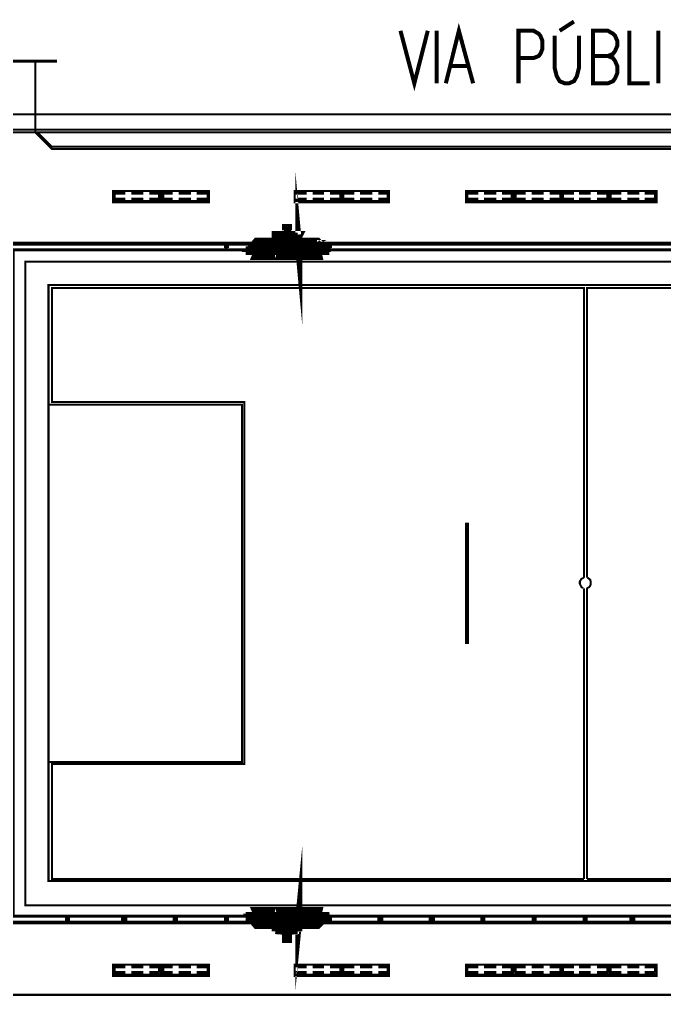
# Model space of a CAD drawing. Header units: millimetres. Extents: x 3240 to 3412, y 1366 to 1426.
# Drawn here: x 3398.972 to 3401.68, y 1410.342 to 1414.442 of the extents above; entities that cross this region are included whole.
import ezdxf

# ---------------------------------------------------------------- set-up
doc = ezdxf.new("R2010")
doc.units = ezdxf.units.MM
doc.layers.add('P', color=7, linetype='Continuous')

msp = doc.modelspace()

# ---------------------------------------------------------------- linework, layer by layer
at = {"layer": 'P'}
for points, const_width in [([(3401.2998, 1414.4336), (3401.2398, 1414.3948)], 0.0169), ([(3400.5713, 1414.3948), (3400.6295, 1414.1743), (3400.6859, 1414.3948)], 0.0169), ([(3400.723, 1414.3948), (3400.723, 1414.1743)], 0.0169), ([(3400.7618, 1414.1743), (3400.8165, 1414.3948), (3400.8764, 1414.1743)], 0.0169), ([(3401.0669, 1414.1743), (3401.0669, 1414.3948), (3401.1304, 1414.3948), (3401.1516, 1414.3825), (3401.1587, 1414.3737), (3401.1675, 1414.3525), (3401.1675, 1414.319), (3401.1587, 1414.2978), (3401.1516, 1414.289), (3401.1304, 1414.2802), (3401.0669, 1414.2802)], 0.0169), ([(3401.4427, 1414.289), (3401.4638, 1414.2802), (3401.4726, 1414.2678), (3401.4815, 1414.2467), (3401.4815, 1414.2167), (3401.4726, 1414.1955), (3401.4638, 1414.1832), (3401.4427, 1414.1743), (3401.3792, 1414.1743), (3401.3792, 1414.3948), (3401.4427, 1414.3948), (3401.4638, 1414.3825), (3401.4726, 1414.3737), (3401.4815, 1414.3525), (3401.4815, 1414.3313), (3401.4726, 1414.3102), (3401.4638, 1414.2978), (3401.4427, 1414.289), (3401.3792, 1414.289)], 0.0169), ([(3401.5326, 1414.3948), (3401.5326, 1414.1743), (3401.6173, 1414.1743)], 0.0169), ([(3401.6543, 1414.3948), (3401.6543, 1414.1743)], 0.0169), ([(3401.2186, 1414.3737), (3401.2186, 1414.2396), (3401.2275, 1414.2043), (3401.2398, 1414.1832), (3401.261, 1414.1743), (3401.2786, 1414.1743), (3401.2998, 1414.1832), (3401.3121, 1414.2043), (3401.3209, 1414.2396), (3401.3209, 1414.3737)], 0.0169), ([(3398.8268, 1414.2678), (3399.1284, 1414.2678)], 0.0127), ([(3398.9168, 1413.9803), (3399.0385, 1413.9803), (3399.0385, 1414.2678)], 0.0085), ([(3400.783, 1414.2467), (3400.8553, 1414.2467)], 0.0169), ([(3396.3415, 1414.0438), (3406.3533, 1414.0438), (3406.3533, 1404.0355), (3396.3415, 1404.0355), (3396.3415, 1414.0438)], 0.0085), ([(3399.0385, 1413.968), (3398.9168, 1413.968)], 0.0085), ([(3403.6581, 1413.968), (3403.6581, 1413.9803), (3399.0385, 1413.9803), (3399.0385, 1413.968), (3403.6581, 1413.968)], 0.0085), ([(3403.6581, 1413.968), (3403.5893, 1413.8992), (3399.1073, 1413.8992), (3399.0385, 1413.968)], 0.0085), ([(3403.6493, 1413.968), (3403.5858, 1413.908), (3399.1073, 1413.908), (3399.0473, 1413.968)], 0.0085), ([(3398.6151, 1413.8992), (3398.6151, 1410.3485), (3404.0761, 1410.3485), (3404.0761, 1413.8992)], 0.0085), ([(3400.1444, 1413.5393), (3400.1444, 1413.4811), (3400.1391, 1413.5393)], 0.0296), ([(3399.3648, 1413.7175), (3399.4159, 1413.7175)], 0.0127), ([(3399.3648, 1413.7228), (3399.5641, 1413.7228), (3399.5641, 1413.6752), (3399.3648, 1413.6752), (3399.3648, 1413.7228)], 0.0085), ([(3399.3648, 1413.7228), (3399.5641, 1413.7228)], 0.0085), ([(3399.4159, 1413.6875), (3399.3683, 1413.6875), (3399.3683, 1413.714), (3399.4159, 1413.714)], 0.0127), ([(3399.4406, 1413.7175), (3399.4918, 1413.7175)], 0.0127), ([(3399.4406, 1413.714), (3399.4918, 1413.714)], 0.0127), ([(3399.5165, 1413.7175), (3399.5641, 1413.7175)], 0.0127), ([(3399.5588, 1413.714), (3399.5588, 1413.6875), (3399.5165, 1413.6875)], 0.0127), ([(3399.5165, 1413.714), (3399.5588, 1413.714)], 0.0127), ([(3399.5641, 1413.7175), (3399.6153, 1413.7175)], 0.0127), ([(3399.5641, 1413.7228), (3399.767, 1413.7228), (3399.767, 1413.6752), (3399.5641, 1413.6752), (3399.5641, 1413.7228)], 0.0085), ([(3399.5641, 1413.7228), (3399.767, 1413.7228)], 0.0085), ([(3399.6153, 1413.6875), (3399.5729, 1413.6875), (3399.5729, 1413.714), (3399.6153, 1413.714)], 0.0127), ([(3399.64, 1413.7175), (3399.6911, 1413.7175)], 0.0127), ([(3399.64, 1413.714), (3399.6911, 1413.714)], 0.0127), ([(3399.7158, 1413.7175), (3399.767, 1413.7175)], 0.0127), ([(3399.7634, 1413.714), (3399.7634, 1413.6875), (3399.7158, 1413.6875)], 0.0127), ([(3399.7158, 1413.714), (3399.7634, 1413.714)], 0.0127), ([(3400.1779, 1413.7175), (3400.1268, 1413.7175)], 0.0127), ([(3400.3261, 1413.7228), (3400.1268, 1413.7228), (3400.1268, 1413.6752), (3400.3261, 1413.6752), (3400.3261, 1413.7228)], 0.0085), ([(3400.3261, 1413.7228), (3400.1268, 1413.7228)], 0.0085), ([(3400.1303, 1413.714), (3400.1303, 1413.6875), (3400.1779, 1413.6875)], 0.0127), ([(3400.1779, 1413.714), (3400.1303, 1413.714)], 0.0127), ([(3400.2503, 1413.7175), (3400.2026, 1413.7175)], 0.0127), ([(3400.2503, 1413.714), (3400.2026, 1413.714)], 0.0127), ([(3400.3261, 1413.7175), (3400.275, 1413.7175)], 0.0127), ([(3400.275, 1413.6875), (3400.3208, 1413.6875), (3400.3208, 1413.714), (3400.275, 1413.714)], 0.0127), ([(3400.3773, 1413.7175), (3400.3261, 1413.7175)], 0.0127), ([(3400.5237, 1413.7228), (3400.3261, 1413.7228), (3400.3261, 1413.6752), (3400.5237, 1413.6752), (3400.5237, 1413.7228)], 0.0085), ([(3400.5237, 1413.7228), (3400.3261, 1413.7228)], 0.0085), ([(3400.3296, 1413.714), (3400.3296, 1413.6875), (3400.3773, 1413.6875)], 0.0127), ([(3400.3773, 1413.714), (3400.3296, 1413.714)], 0.0127), ([(3400.4531, 1413.7175), (3400.402, 1413.7175)], 0.0127), ([(3400.4531, 1413.714), (3400.402, 1413.714)], 0.0127), ([(3400.5237, 1413.7175), (3400.4778, 1413.7175)], 0.0127), ([(3400.4778, 1413.6875), (3400.5201, 1413.6875), (3400.5201, 1413.714), (3400.4778, 1413.714)], 0.0127), ([(3400.8976, 1413.7175), (3400.8465, 1413.7175)], 0.0127), ([(3401.0458, 1413.7228), (3400.8465, 1413.7228), (3400.8465, 1413.6752), (3401.0458, 1413.6752), (3401.0458, 1413.7228)], 0.0085), ([(3401.0458, 1413.7228), (3400.8465, 1413.7228)], 0.0085), ([(3400.85, 1413.714), (3400.85, 1413.6875), (3400.8976, 1413.6875)], 0.0127), ([(3400.8976, 1413.714), (3400.85, 1413.714)], 0.0127), ([(3400.9735, 1413.7175), (3400.9223, 1413.7175)], 0.0127), ([(3400.9735, 1413.714), (3400.9223, 1413.714)], 0.0127), ([(3401.0458, 1413.7175), (3400.9982, 1413.7175)], 0.0127), ([(3400.9982, 1413.6875), (3401.0405, 1413.6875), (3401.0405, 1413.714), (3400.9982, 1413.714)], 0.0127), ([(3401.0969, 1413.7175), (3401.0458, 1413.7175)], 0.0127), ([(3401.2486, 1413.7228), (3401.0458, 1413.7228), (3401.0458, 1413.6752), (3401.2486, 1413.6752), (3401.2486, 1413.7228)], 0.0085), ([(3401.2486, 1413.7228), (3401.0458, 1413.7228)], 0.0085), ([(3401.0528, 1413.714), (3401.0528, 1413.6875), (3401.0969, 1413.6875)], 0.0127), ([(3401.0969, 1413.714), (3401.0528, 1413.714)], 0.0127), ([(3401.1728, 1413.7175), (3401.1216, 1413.7175)], 0.0127), ([(3401.1728, 1413.714), (3401.1216, 1413.714)], 0.0127), ([(3401.2486, 1413.7175), (3401.1975, 1413.7175)], 0.0127), ([(3401.1975, 1413.6875), (3401.2451, 1413.6875), (3401.2451, 1413.714), (3401.1975, 1413.714)], 0.0127), ([(3401.2486, 1413.7175), (3401.2998, 1413.7175)], 0.0127), ([(3401.2486, 1413.7228), (3401.4479, 1413.7228), (3401.4479, 1413.6752), (3401.2486, 1413.6752), (3401.2486, 1413.7228)], 0.0085), ([(3401.2486, 1413.7228), (3401.4479, 1413.7228)], 0.0085), ([(3401.2998, 1413.6875), (3401.2522, 1413.6875), (3401.2522, 1413.714), (3401.2998, 1413.714)], 0.0127), ([(3401.3209, 1413.7175), (3401.3703, 1413.7175)], 0.0127), ([(3401.3209, 1413.714), (3401.3703, 1413.714)], 0.0127), ([(3401.3968, 1413.7175), (3401.4479, 1413.7175)], 0.0127), ([(3401.4427, 1413.714), (3401.4427, 1413.6875), (3401.3968, 1413.6875)], 0.0127), ([(3401.3968, 1413.714), (3401.4427, 1413.714)], 0.0127), ([(3401.4479, 1413.7175), (3401.4991, 1413.7175)], 0.0127), ([(3401.4479, 1413.7228), (3401.6473, 1413.7228), (3401.6473, 1413.6752), (3401.4479, 1413.6752), (3401.4479, 1413.7228)], 0.0085), ([(3401.4479, 1413.7228), (3401.6473, 1413.7228)], 0.0085), ([(3401.4991, 1413.6875), (3401.4515, 1413.6875), (3401.4515, 1413.714), (3401.4991, 1413.714)], 0.0127), ([(3401.5238, 1413.7175), (3401.5749, 1413.7175)], 0.0127), ([(3401.5238, 1413.714), (3401.5749, 1413.714)], 0.0127), ([(3401.5961, 1413.7175), (3401.6473, 1413.7175)], 0.0127), ([(3401.642, 1413.714), (3401.642, 1413.6875), (3401.5961, 1413.6875)], 0.0127), ([(3401.5961, 1413.714), (3401.642, 1413.714)], 0.0127), ([(3399.4159, 1413.684), (3399.3648, 1413.684)], 0.0127), ([(3399.3648, 1413.6804), (3399.5641, 1413.6804)], 0.0085), ([(3399.4918, 1413.6875), (3399.4406, 1413.6875)], 0.0127), ([(3399.4918, 1413.684), (3399.4406, 1413.684)], 0.0127), ([(3399.5641, 1413.684), (3399.5165, 1413.684)], 0.0127), ([(3399.6153, 1413.684), (3399.5641, 1413.684)], 0.0127), ([(3399.5641, 1413.6804), (3399.767, 1413.6804)], 0.0085), ([(3399.6911, 1413.6875), (3399.64, 1413.6875)], 0.0127), ([(3399.6911, 1413.684), (3399.64, 1413.684)], 0.0127), ([(3399.767, 1413.684), (3399.7158, 1413.684)], 0.0127), ([(3400.1268, 1413.684), (3400.1779, 1413.684)], 0.0127), ([(3400.3261, 1413.6804), (3400.1268, 1413.6804)], 0.0085), ([(3400.2026, 1413.6875), (3400.2503, 1413.6875)], 0.0127), ([(3400.2026, 1413.684), (3400.2503, 1413.684)], 0.0127), ([(3400.275, 1413.684), (3400.3261, 1413.684)], 0.0127), ([(3400.3261, 1413.684), (3400.3773, 1413.684)], 0.0127), ([(3400.5237, 1413.6804), (3400.3261, 1413.6804)], 0.0085), ([(3400.402, 1413.6875), (3400.4531, 1413.6875)], 0.0127), ([(3400.402, 1413.684), (3400.4531, 1413.684)], 0.0127), ([(3400.4778, 1413.684), (3400.5237, 1413.684)], 0.0127), ([(3400.8465, 1413.684), (3400.8976, 1413.684)], 0.0127), ([(3401.0458, 1413.6804), (3400.8465, 1413.6804)], 0.0085), ([(3400.9223, 1413.6875), (3400.9735, 1413.6875)], 0.0127), ([(3400.9223, 1413.684), (3400.9735, 1413.684)], 0.0127), ([(3400.9982, 1413.684), (3401.0458, 1413.684)], 0.0127), ([(3401.0458, 1413.684), (3401.0969, 1413.684)], 0.0127), ([(3401.2486, 1413.6804), (3401.0458, 1413.6804)], 0.0085), ([(3401.1216, 1413.6875), (3401.1728, 1413.6875)], 0.0127), ([(3401.1216, 1413.684), (3401.1728, 1413.684)], 0.0127), ([(3401.1975, 1413.684), (3401.2486, 1413.684)], 0.0127), ([(3401.2998, 1413.684), (3401.2486, 1413.684)], 0.0127), ([(3401.2486, 1413.6804), (3401.4479, 1413.6804)], 0.0085), ([(3401.3703, 1413.6875), (3401.3209, 1413.6875)], 0.0127), ([(3401.3703, 1413.684), (3401.3209, 1413.684)], 0.0127), ([(3401.4479, 1413.684), (3401.3968, 1413.684)], 0.0127), ([(3401.4991, 1413.684), (3401.4479, 1413.684)], 0.0127), ([(3401.4479, 1413.6804), (3401.6473, 1413.6804)], 0.0085), ([(3401.5749, 1413.6875), (3401.5238, 1413.6875)], 0.0127), ([(3401.5749, 1413.684), (3401.5238, 1413.684)], 0.0127), ([(3401.6473, 1413.684), (3401.5961, 1413.684)], 0.0127), ([(3400.0968, 1413.557), (3400.0845, 1413.5534), (3400.0968, 1413.557), (3400.1056, 1413.5534), (3400.0968, 1413.557), (3400.0968, 1413.5693), (3400.0968, 1413.557)], 0.0296), ([(3400.088, 1413.557), (3400.088, 1413.5693), (3400.1003, 1413.5693), (3400.1003, 1413.557)], 0.0296), ([(3400.0457, 1413.5323), (3400.0457, 1413.5393), (3400.0933, 1413.5393)], 0.0296), ([(3400.0457, 1413.5393), (3400.0457, 1413.4811), (3400.0545, 1413.4811), (3400.0545, 1413.5393)], 0.0296), ([(3400.0933, 1413.5323), (3400.0545, 1413.5323)], 0.0296), ([(3400.0915, 1413.5464), (3400.088, 1413.5393), (3400.0915, 1413.5305), (3400.0986, 1413.527), (3400.1056, 1413.5305)], 0.0296), ([(3400.1003, 1413.5534), (3400.1003, 1413.5393), (3400.088, 1413.5393), (3400.088, 1413.5534)], 0.0296), ([(3400.1056, 1413.5376), (3400.1003, 1413.5446), (3400.0933, 1413.5411), (3400.095, 1413.5323), (3400.1039, 1413.534)], 0.0296), ([(3400.0933, 1413.534), (3400.1021, 1413.5323)], 0.0296), ([(3400.1444, 1413.5323), (3400.148, 1413.5393), (3400.1003, 1413.5393)], 0.0296), ([(3400.1003, 1413.5323), (3400.1391, 1413.5323)], 0.0296), ([(3398.9168, 1410.6483), (3403.7763, 1410.6483), (3403.7763, 1413.5058), (3398.9168, 1413.5058), (3398.9168, 1410.6483)], 0.0085), ([(3401.7478, 1413.4758), (3398.945, 1413.4758), (3398.945, 1410.6783), (3401.7478, 1410.6783), (3401.7478, 1410.6536), (3398.9238, 1410.6536), (3398.9238, 1413.4988), (3401.7478, 1413.4988), (3401.7478, 1413.4758)], 0.0127), ([(3399.8393, 1413.4988), (3399.8393, 1413.4758)], 0.0127), ([(3399.9751, 1413.5058), (3399.9451, 1413.4811), (3400.0457, 1413.4811)], 0.0296), ([(3399.9363, 1413.4758), (3399.9663, 1413.5111), (3400.1391, 1413.5111)], 0.0296), ([(3399.9751, 1413.5058), (3399.9539, 1413.4811)], 0.0296), ([(3400.0457, 1413.5058), (3399.9751, 1413.5058)], 0.0296), ([(3399.9751, 1413.5023), (3399.9874, 1413.5023)], 0.0296), ([(3399.9786, 1413.4811), (3399.9822, 1413.5023), (3400.0386, 1413.5023), (3400.0421, 1413.4811)], 0.0296), ([(3399.991, 1413.5023), (3400.0298, 1413.5023)], 0.0296), ([(3400.0245, 1413.5005), (3400.0174, 1413.5058)], 0.0296), ([(3400.0333, 1413.5023), (3400.0457, 1413.5023)], 0.0296), ([(3400.0457, 1413.5058), (3400.0457, 1413.4935)], 0.0296), ([(3400.0457, 1413.4811), (3400.0457, 1413.5058)], 0.0296), ([(3400.1391, 1413.5058), (3400.0545, 1413.5058)], 0.0296), ([(3400.0545, 1413.4811), (3400.0545, 1413.5058), (3400.0545, 1413.4935)], 0.0296), ([(3400.0545, 1413.5023), (3400.0721, 1413.5023)], 0.0296), ([(3400.0545, 1413.4988), (3400.0545, 1413.4758)], 0.0127), ([(3400.118, 1413.5023), (3400.1391, 1413.5023)], 0.0296), ([(3400.1391, 1413.4811), (3400.1391, 1413.5058), (3400.1391, 1413.4935)], 0.0296), ([(3400.1444, 1413.5111), (3400.2238, 1413.5111), (3400.2573, 1413.4758)], 0.0296), ([(3400.2203, 1413.5058), (3400.1444, 1413.5058)], 0.0296), ([(3400.1444, 1413.5058), (3400.1444, 1413.4935)], 0.0296), ([(3400.1444, 1413.4811), (3400.1444, 1413.5058)], 0.0296), ([(3400.1444, 1413.4811), (3400.245, 1413.4811), (3400.2203, 1413.5058)], 0.0296), ([(3400.1444, 1413.5023), (3400.1991, 1413.5023)], 0.0296), ([(3400.148, 1413.4811), (3400.1515, 1413.5023), (3400.2062, 1413.5023), (3400.215, 1413.4811)], 0.0296), ([(3400.2062, 1413.5023), (3400.1991, 1413.5023), (3400.2062, 1413.5058)], 0.0296), ([(3400.1938, 1413.5005), (3400.1868, 1413.5058)], 0.0296), ([(3400.2062, 1413.5023), (3400.2203, 1413.5023)], 0.0296), ([(3400.2203, 1413.5058), (3400.2414, 1413.4811)], 0.0296), ([(3400.2714, 1413.4988), (3400.2714, 1413.4758)], 0.0127), ([(3399.8305, 1413.4899), (3399.8516, 1413.4899)], 0.0127), ([(3399.9698, 1413.4688), (3399.9363, 1413.4688), (3399.9363, 1413.4758), (3400.2573, 1413.4758), (3400.2573, 1413.4688), (3400.2203, 1413.4688)], 0.0296), ([(3400.0298, 1413.4476), (3399.961, 1413.4476), (3399.9698, 1413.4688), (3400.0245, 1413.4688), (3400.0298, 1413.4476)], 0.0296), ([(3399.9751, 1413.4688), (3399.9698, 1413.4758), (3399.9751, 1413.4688)], 0.0296), ([(3400.0174, 1413.4688), (3399.9751, 1413.4688)], 0.0296), ([(3400.0069, 1413.4705), (3400.0016, 1413.4758)], 0.0296), ([(3400.021, 1413.4688), (3400.0174, 1413.4758), (3400.021, 1413.4688)], 0.0296), ([(3400.0721, 1413.4688), (3400.021, 1413.4688)], 0.0296), ([(3400.0457, 1413.4899), (3400.0668, 1413.4899)], 0.0127), ([(3400.0545, 1413.4811), (3400.1391, 1413.4811)], 0.0296), ([(3400.1303, 1413.4476), (3400.0633, 1413.4476), (3400.0668, 1413.4688), (3400.1233, 1413.4688), (3400.1303, 1413.4476)], 0.0296), ([(3400.0756, 1413.4688), (3400.0721, 1413.4758), (3400.0756, 1413.4688)], 0.0296), ([(3400.1144, 1413.4688), (3400.0756, 1413.4688)], 0.0296), ([(3400.1092, 1413.4705), (3400.1021, 1413.4758)], 0.0296), ([(3400.118, 1413.4688), (3400.1144, 1413.4758), (3400.118, 1413.4688)], 0.0296), ([(3400.1727, 1413.4688), (3400.118, 1413.4688)], 0.0296), ([(3400.2291, 1413.4476), (3400.1656, 1413.4476), (3400.1691, 1413.4688), (3400.2238, 1413.4688), (3400.2291, 1413.4476)], 0.0296), ([(3400.1779, 1413.4688), (3400.1727, 1413.4758), (3400.1779, 1413.4688)], 0.0296), ([(3400.215, 1413.4688), (3400.1779, 1413.4688)], 0.0296), ([(3400.2062, 1413.4705), (3400.1991, 1413.4758)], 0.0296), ([(3400.2203, 1413.4688), (3400.215, 1413.4758), (3400.2203, 1413.4688)], 0.0296), ([(3400.2573, 1413.4899), (3400.2838, 1413.4899)], 0.0127), ([(3403.6987, 1413.4264), (3398.9961, 1413.4264), (3398.9961, 1410.7242), (3403.6987, 1410.7242), (3403.6987, 1413.4264)], 0.0085), ([(3403.6987, 1413.4264), (3398.9961, 1413.4264), (3398.9961, 1410.7242), (3403.6987, 1410.7242), (3403.6987, 1413.4264)], 0.0085), ([(3403.5981, 1413.3277), (3399.0932, 1413.3277), (3399.0932, 1410.8265), (3403.5981, 1410.8265), (3403.5981, 1413.3277)], 0.0085), ([(3401.3421, 1410.8353), (3399.1073, 1410.8353), (3399.1073, 1411.3168), (3399.9151, 1411.3168), (3399.9151, 1412.8373), (3399.1073, 1412.8373), (3399.1073, 1413.3153), (3401.3421, 1413.3153), (3401.3421, 1412.1)], 0.0085), ([(3401.3545, 1410.8353), (3403.5893, 1410.8353), (3403.5893, 1411.3168), (3402.7762, 1411.3168), (3402.7762, 1412.8373), (3403.5893, 1412.8373), (3403.5893, 1413.3153), (3401.3545, 1413.3153), (3401.3545, 1412.1)], 0.0085), ([(3399.0932, 1411.3257), (3399.9063, 1411.3257), (3399.9063, 1412.825), (3399.0932, 1412.825)], 0.0085), ([(3400.8465, 1412.3258), (3400.8553, 1412.3258), (3400.8553, 1411.8248), (3400.8465, 1411.8248), (3400.8465, 1412.3258)], 0.0085), ([(3401.3421, 1412.1), (3401.3315, 1412.0947), (3401.328, 1412.0894), (3401.3245, 1412.0824), (3401.3245, 1412.0735), (3401.328, 1412.0665), (3401.3315, 1412.0594), (3401.3386, 1412.0559)], 0.0085), ([(3401.3527, 1412.0541), (3401.3633, 1412.0594), (3401.3686, 1412.0665), (3401.3703, 1412.0735), (3401.3703, 1412.0824), (3401.3686, 1412.0894), (3401.3633, 1412.0947), (3401.3562, 1412.1)], 0.0085), ([(3401.3421, 1412.0541), (3401.3421, 1410.8353)], 0.0085), ([(3401.3545, 1412.0541), (3401.3545, 1410.8353)], 0.0085), ([(3400.1444, 1410.6148), (3400.1444, 1410.6695), (3400.1391, 1410.6148)], 0.0296), ([(3400.0298, 1410.703), (3399.961, 1410.703), (3399.9698, 1410.6818), (3400.0245, 1410.6818), (3400.0298, 1410.703)], 0.0296), ([(3400.1303, 1410.703), (3400.0633, 1410.703), (3400.0668, 1410.6818), (3400.1233, 1410.6818), (3400.1303, 1410.703)], 0.0296), ([(3400.2291, 1410.703), (3400.1656, 1410.703), (3400.1691, 1410.6818), (3400.2238, 1410.6818), (3400.2291, 1410.703)], 0.0296), ([(3399.1619, 1410.666), (3399.1831, 1410.666)], 0.0127), ([(3399.1743, 1410.6536), (3399.1743, 1410.6783)], 0.0127), ([(3399.3983, 1410.666), (3399.4248, 1410.666)], 0.0127), ([(3399.4107, 1410.6536), (3399.4107, 1410.6783)], 0.0127), ([(3399.6153, 1410.666), (3399.6364, 1410.666)], 0.0127), ([(3399.6276, 1410.6536), (3399.6276, 1410.6783)], 0.0127), ([(3399.8305, 1410.666), (3399.8516, 1410.666)], 0.0127), ([(3399.8393, 1410.6536), (3399.8393, 1410.6783)], 0.0127), ([(3399.9751, 1410.6448), (3399.9451, 1410.6748), (3400.0457, 1410.6748)], 0.0296), ([(3399.9698, 1410.6818), (3399.9363, 1410.6818), (3399.9363, 1410.6748), (3400.2573, 1410.6748), (3400.2573, 1410.6818), (3400.2203, 1410.6818)], 0.0296), ([(3399.9363, 1410.6748), (3399.9663, 1410.6395), (3400.1391, 1410.6395)], 0.0296), ([(3399.9751, 1410.6448), (3399.9751, 1410.6536), (3399.9539, 1410.6748)], 0.0296), ([(3400.0174, 1410.6818), (3399.9751, 1410.6818)], 0.0296), ([(3399.9751, 1410.6536), (3399.9874, 1410.6536)], 0.0296), ([(3399.9786, 1410.6748), (3399.9822, 1410.6536), (3400.0386, 1410.6536), (3400.0421, 1410.6748)], 0.0296), ([(3399.991, 1410.6536), (3399.9874, 1410.6448), (3399.991, 1410.6536)], 0.0296), ([(3399.991, 1410.6536), (3400.0298, 1410.6536)], 0.0296), ([(3399.998, 1410.6836), (3400.0069, 1410.6871)], 0.0296), ([(3400.0157, 1410.6483), (3400.0227, 1410.6536)], 0.0296), ([(3400.0721, 1410.6818), (3400.021, 1410.6818)], 0.0296), ([(3400.0333, 1410.6536), (3400.0298, 1410.6448), (3400.0333, 1410.6536)], 0.0296), ([(3400.0333, 1410.6536), (3400.0457, 1410.6536)], 0.0296), ([(3400.0457, 1410.6748), (3400.0457, 1410.6448)], 0.0296), ([(3400.0457, 1410.6148), (3400.0457, 1410.6695), (3400.0545, 1410.6695), (3400.0545, 1410.6148)], 0.0296), ([(3400.0457, 1410.6448), (3400.0457, 1410.6607)], 0.0296), ([(3400.0457, 1410.666), (3400.0668, 1410.666)], 0.0127), ([(3400.0545, 1410.6748), (3400.0545, 1410.6448), (3400.0545, 1410.6607)], 0.0296), ([(3400.0545, 1410.6748), (3400.1391, 1410.6748)], 0.0296), ([(3400.0545, 1410.6536), (3400.0721, 1410.6536)], 0.0296), ([(3400.0545, 1410.6536), (3400.0545, 1410.6783)], 0.0127), ([(3400.1144, 1410.6818), (3400.0756, 1410.6818)], 0.0296), ([(3400.1003, 1410.6836), (3400.1074, 1410.6871)], 0.0296), ([(3400.1727, 1410.6818), (3400.118, 1410.6818)], 0.0296), ([(3400.118, 1410.6536), (3400.1391, 1410.6536)], 0.0296), ([(3400.1391, 1410.6748), (3400.1391, 1410.6448), (3400.1391, 1410.6607)], 0.0296), ([(3400.1444, 1410.6748), (3400.1444, 1410.6448)], 0.0296), ([(3400.1444, 1410.6395), (3400.2238, 1410.6395), (3400.2573, 1410.6748)], 0.0296), ([(3400.1444, 1410.6748), (3400.245, 1410.6748), (3400.2203, 1410.6448)], 0.0296), ([(3400.1444, 1410.6448), (3400.1444, 1410.6607)], 0.0296), ([(3400.1444, 1410.6536), (3400.1991, 1410.6536)], 0.0296), ([(3400.148, 1410.6748), (3400.1515, 1410.6536), (3400.2062, 1410.6536), (3400.215, 1410.6748)], 0.0296), ([(3400.1603, 1410.6536), (3400.1568, 1410.6448), (3400.1603, 1410.6536)], 0.0296), ([(3400.215, 1410.6818), (3400.1779, 1410.6818)], 0.0296), ([(3400.185, 1410.6483), (3400.1921, 1410.6536)], 0.0296), ([(3400.1974, 1410.6836), (3400.2044, 1410.6871)], 0.0296), ([(3400.2062, 1410.6536), (3400.1991, 1410.6536), (3400.1991, 1410.6448), (3400.2062, 1410.6448), (3400.2062, 1410.6536)], 0.0296), ([(3400.2062, 1410.6536), (3400.2203, 1410.6536)], 0.0296), ([(3400.2203, 1410.6448), (3400.2203, 1410.6536), (3400.2414, 1410.6748)], 0.0296), ([(3400.2573, 1410.666), (3400.2838, 1410.666)], 0.0127), ([(3400.2714, 1410.6536), (3400.2714, 1410.6783)], 0.0127), ([(3400.4743, 1410.666), (3400.499, 1410.666)], 0.0127), ([(3400.4866, 1410.6536), (3400.4866, 1410.6783)], 0.0127), ([(3400.6895, 1410.666), (3400.7159, 1410.666)], 0.0127), ([(3400.7018, 1410.6536), (3400.7018, 1410.6783)], 0.0127), ([(3400.9064, 1410.666), (3400.9276, 1410.666)], 0.0127), ([(3400.9188, 1410.6536), (3400.9188, 1410.6783)], 0.0127), ([(3401.1216, 1410.666), (3401.1428, 1410.666)], 0.0127), ([(3401.134, 1410.6536), (3401.134, 1410.6783)], 0.0127), ([(3401.3368, 1410.666), (3401.358, 1410.666)], 0.0127), ([(3401.3456, 1410.6536), (3401.3456, 1410.6783)], 0.0127), ([(3401.5326, 1410.666), (3401.5573, 1410.666)], 0.0127), ([(3401.545, 1410.6536), (3401.545, 1410.6783)], 0.0127), ([(3400.0457, 1410.6448), (3399.9751, 1410.6448)], 0.0296), ([(3400.0457, 1410.6183), (3400.0933, 1410.6148)], 0.0296), ([(3400.1391, 1410.6448), (3400.0545, 1410.6448)], 0.0296), ([(3400.0933, 1410.6183), (3400.0545, 1410.6183)], 0.0296), ([(3400.1092, 1410.6219), (3400.1039, 1410.6272), (3400.0933, 1410.6272), (3400.0898, 1410.6201), (3400.0898, 1410.613)], 0.0296), ([(3400.1056, 1410.6166), (3400.1003, 1410.6236), (3400.0933, 1410.6201), (3400.0933, 1410.613), (3400.1003, 1410.6113), (3400.1056, 1410.6166)], 0.0296), ([(3400.1039, 1410.6201), (3400.0968, 1410.6236)], 0.0296), ([(3400.1003, 1410.6183), (3400.1391, 1410.6183)], 0.0296), ([(3400.1444, 1410.6183), (3400.1003, 1410.6148)], 0.0296), ([(3400.2203, 1410.6448), (3400.1444, 1410.6448)], 0.0296), ([(3400.0968, 1410.5936), (3400.0845, 1410.6025), (3400.0968, 1410.5936), (3400.1056, 1410.6025), (3400.0968, 1410.5936), (3400.0968, 1410.5813), (3400.0968, 1410.5936)], 0.0296), ([(3400.1003, 1410.5972), (3400.1003, 1410.6113), (3400.088, 1410.6113), (3400.088, 1410.5972), (3400.088, 1410.5813), (3400.1003, 1410.5813), (3400.1003, 1410.5972)], 0.0296), ([(3399.4159, 1410.4702), (3399.3648, 1410.4702)], 0.0127), ([(3399.3648, 1410.4278), (3399.5641, 1410.4278), (3399.5641, 1410.4755), (3399.3648, 1410.4755), (3399.3648, 1410.4278)], 0.0085), ([(3399.3648, 1410.4755), (3399.5641, 1410.4755)], 0.0085), ([(3399.4159, 1410.4666), (3399.3683, 1410.4666), (3399.3683, 1410.4419), (3399.4159, 1410.4419)], 0.0127), ([(3399.4918, 1410.4702), (3399.4406, 1410.4702)], 0.0127), ([(3399.4918, 1410.4666), (3399.4406, 1410.4666)], 0.0127), ([(3399.5641, 1410.4702), (3399.5165, 1410.4702)], 0.0127), ([(3399.5588, 1410.4419), (3399.5588, 1410.4666), (3399.5165, 1410.4666)], 0.0127), ([(3399.6153, 1410.4702), (3399.5641, 1410.4702)], 0.0127), ([(3399.5641, 1410.4278), (3399.767, 1410.4278), (3399.767, 1410.4755), (3399.5641, 1410.4755), (3399.5641, 1410.4278)], 0.0085), ([(3399.5641, 1410.4755), (3399.767, 1410.4755)], 0.0085), ([(3399.6153, 1410.4666), (3399.5729, 1410.4666), (3399.5729, 1410.4419), (3399.6153, 1410.4419)], 0.0127), ([(3399.6911, 1410.4702), (3399.64, 1410.4702)], 0.0127), ([(3399.6911, 1410.4666), (3399.64, 1410.4666)], 0.0127), ([(3399.767, 1410.4702), (3399.7158, 1410.4702)], 0.0127), ([(3399.7634, 1410.4419), (3399.7634, 1410.4666), (3399.7158, 1410.4666)], 0.0127), ([(3400.1268, 1410.4702), (3400.1779, 1410.4702)], 0.0127), ([(3400.3261, 1410.4278), (3400.1268, 1410.4278), (3400.1268, 1410.4755), (3400.3261, 1410.4755), (3400.3261, 1410.4278)], 0.0085), ([(3400.3261, 1410.4755), (3400.1268, 1410.4755)], 0.0085), ([(3400.1303, 1410.4419), (3400.1303, 1410.4666), (3400.1779, 1410.4666)], 0.0127), ([(3400.2026, 1410.4702), (3400.2503, 1410.4702)], 0.0127), ([(3400.2026, 1410.4666), (3400.2503, 1410.4666)], 0.0127), ([(3400.275, 1410.4702), (3400.3261, 1410.4702)], 0.0127), ([(3400.275, 1410.4666), (3400.3208, 1410.4666), (3400.3208, 1410.4419), (3400.275, 1410.4419)], 0.0127), ([(3400.3261, 1410.4702), (3400.3773, 1410.4702)], 0.0127), ([(3400.5237, 1410.4278), (3400.3261, 1410.4278), (3400.3261, 1410.4755), (3400.5237, 1410.4755), (3400.5237, 1410.4278)], 0.0085), ([(3400.5237, 1410.4755), (3400.3261, 1410.4755)], 0.0085), ([(3400.3296, 1410.4419), (3400.3296, 1410.4666), (3400.3773, 1410.4666)], 0.0127), ([(3400.402, 1410.4702), (3400.4531, 1410.4702)], 0.0127), ([(3400.402, 1410.4666), (3400.4531, 1410.4666)], 0.0127), ([(3400.4778, 1410.4702), (3400.5237, 1410.4702)], 0.0127), ([(3400.4778, 1410.4666), (3400.5201, 1410.4666), (3400.5201, 1410.4419), (3400.4778, 1410.4419)], 0.0127), ([(3400.8465, 1410.4702), (3400.8976, 1410.4702)], 0.0127), ([(3401.0458, 1410.4278), (3400.8465, 1410.4278), (3400.8465, 1410.4755), (3401.0458, 1410.4755), (3401.0458, 1410.4278)], 0.0085), ([(3401.0458, 1410.4755), (3400.8465, 1410.4755)], 0.0085), ([(3400.85, 1410.4419), (3400.85, 1410.4666), (3400.8976, 1410.4666)], 0.0127), ([(3400.9223, 1410.4702), (3400.9735, 1410.4702)], 0.0127), ([(3400.9223, 1410.4666), (3400.9735, 1410.4666)], 0.0127), ([(3400.9982, 1410.4702), (3401.0458, 1410.4702)], 0.0127), ([(3400.9982, 1410.4666), (3401.0405, 1410.4666), (3401.0405, 1410.4419), (3400.9982, 1410.4419)], 0.0127), ([(3401.0458, 1410.4702), (3401.0969, 1410.4702)], 0.0127), ([(3401.2486, 1410.4278), (3401.0458, 1410.4278), (3401.0458, 1410.4755), (3401.2486, 1410.4755), (3401.2486, 1410.4278)], 0.0085), ([(3401.2486, 1410.4755), (3401.0458, 1410.4755)], 0.0085), ([(3401.0528, 1410.4419), (3401.0528, 1410.4666), (3401.0969, 1410.4666)], 0.0127), ([(3401.1216, 1410.4702), (3401.1728, 1410.4702)], 0.0127), ([(3401.1216, 1410.4666), (3401.1728, 1410.4666)], 0.0127), ([(3401.1975, 1410.4702), (3401.2486, 1410.4702)], 0.0127), ([(3401.1975, 1410.4666), (3401.2451, 1410.4666), (3401.2451, 1410.4419), (3401.1975, 1410.4419)], 0.0127), ([(3401.2998, 1410.4702), (3401.2486, 1410.4702)], 0.0127), ([(3401.2486, 1410.4278), (3401.4479, 1410.4278), (3401.4479, 1410.4755), (3401.2486, 1410.4755), (3401.2486, 1410.4278)], 0.0085), ([(3401.2486, 1410.4755), (3401.4479, 1410.4755)], 0.0085), ([(3401.2998, 1410.4666), (3401.2522, 1410.4666), (3401.2522, 1410.4419), (3401.2998, 1410.4419)], 0.0127), ([(3401.3703, 1410.4702), (3401.3209, 1410.4702)], 0.0127), ([(3401.3703, 1410.4666), (3401.3209, 1410.4666)], 0.0127), ([(3401.4479, 1410.4702), (3401.3968, 1410.4702)], 0.0127), ([(3401.4427, 1410.4419), (3401.4427, 1410.4666), (3401.3968, 1410.4666)], 0.0127), ([(3401.4991, 1410.4702), (3401.4479, 1410.4702)], 0.0127), ([(3401.4479, 1410.4278), (3401.6473, 1410.4278), (3401.6473, 1410.4755), (3401.4479, 1410.4755), (3401.4479, 1410.4278)], 0.0085), ([(3401.4479, 1410.4755), (3401.6473, 1410.4755)], 0.0085), ([(3401.4991, 1410.4666), (3401.4515, 1410.4666), (3401.4515, 1410.4419), (3401.4991, 1410.4419)], 0.0127), ([(3401.5749, 1410.4702), (3401.5238, 1410.4702)], 0.0127), ([(3401.5749, 1410.4666), (3401.5238, 1410.4666)], 0.0127), ([(3401.6473, 1410.4702), (3401.5961, 1410.4702)], 0.0127), ([(3401.642, 1410.4419), (3401.642, 1410.4666), (3401.5961, 1410.4666)], 0.0127), ([(3399.3648, 1410.4331), (3399.4159, 1410.4331)], 0.0127), ([(3399.3648, 1410.4331), (3399.5641, 1410.4331)], 0.0085), ([(3399.4406, 1410.4419), (3399.4918, 1410.4419)], 0.0127), ([(3399.4406, 1410.4331), (3399.4918, 1410.4331)], 0.0127), ([(3399.5165, 1410.4419), (3399.5588, 1410.4419)], 0.0127), ([(3399.5165, 1410.4331), (3399.5641, 1410.4331)], 0.0127), ([(3399.5641, 1410.4331), (3399.6153, 1410.4331)], 0.0127), ([(3399.5641, 1410.4331), (3399.767, 1410.4331)], 0.0085), ([(3399.64, 1410.4419), (3399.6911, 1410.4419)], 0.0127), ([(3399.64, 1410.4331), (3399.6911, 1410.4331)], 0.0127), ([(3399.7158, 1410.4419), (3399.7634, 1410.4419)], 0.0127), ([(3399.7158, 1410.4331), (3399.767, 1410.4331)], 0.0127), ([(3400.1779, 1410.4331), (3400.1268, 1410.4331)], 0.0127), ([(3400.3261, 1410.4331), (3400.1268, 1410.4331)], 0.0085), ([(3400.1779, 1410.4419), (3400.1303, 1410.4419)], 0.0127), ([(3400.2503, 1410.4419), (3400.2026, 1410.4419)], 0.0127), ([(3400.2503, 1410.4331), (3400.2026, 1410.4331)], 0.0127), ([(3400.3261, 1410.4331), (3400.275, 1410.4331)], 0.0127), ([(3400.3773, 1410.4331), (3400.3261, 1410.4331)], 0.0127), ([(3400.5237, 1410.4331), (3400.3261, 1410.4331)], 0.0085), ([(3400.3773, 1410.4419), (3400.3296, 1410.4419)], 0.0127), ([(3400.4531, 1410.4419), (3400.402, 1410.4419)], 0.0127), ([(3400.4531, 1410.4331), (3400.402, 1410.4331)], 0.0127), ([(3400.5237, 1410.4331), (3400.4778, 1410.4331)], 0.0127), ([(3400.8976, 1410.4331), (3400.8465, 1410.4331)], 0.0127), ([(3401.0458, 1410.4331), (3400.8465, 1410.4331)], 0.0085), ([(3400.8976, 1410.4419), (3400.85, 1410.4419)], 0.0127), ([(3400.9735, 1410.4419), (3400.9223, 1410.4419)], 0.0127), ([(3400.9735, 1410.4331), (3400.9223, 1410.4331)], 0.0127), ([(3401.0458, 1410.4331), (3400.9982, 1410.4331)], 0.0127), ([(3401.0969, 1410.4331), (3401.0458, 1410.4331)], 0.0127), ([(3401.2486, 1410.4331), (3401.0458, 1410.4331)], 0.0085), ([(3401.0969, 1410.4419), (3401.0528, 1410.4419)], 0.0127), ([(3401.1728, 1410.4419), (3401.1216, 1410.4419)], 0.0127), ([(3401.1728, 1410.4331), (3401.1216, 1410.4331)], 0.0127), ([(3401.2486, 1410.4331), (3401.1975, 1410.4331)], 0.0127), ([(3401.2486, 1410.4331), (3401.2998, 1410.4331)], 0.0127), ([(3401.2486, 1410.4331), (3401.4479, 1410.4331)], 0.0085), ([(3401.3209, 1410.4419), (3401.3703, 1410.4419)], 0.0127), ([(3401.3209, 1410.4331), (3401.3703, 1410.4331)], 0.0127), ([(3401.3968, 1410.4419), (3401.4427, 1410.4419)], 0.0127), ([(3401.3968, 1410.4331), (3401.4479, 1410.4331)], 0.0127), ([(3401.4479, 1410.4331), (3401.4991, 1410.4331)], 0.0127), ([(3401.4479, 1410.4331), (3401.6473, 1410.4331)], 0.0085), ([(3401.5238, 1410.4419), (3401.5749, 1410.4419)], 0.0127), ([(3401.5238, 1410.4331), (3401.5749, 1410.4331)], 0.0127), ([(3401.5961, 1410.4419), (3401.642, 1410.4419)], 0.0127), ([(3401.5961, 1410.4331), (3401.6473, 1410.4331)], 0.0127)]:
    msp.add_lwpolyline(points, dxfattribs=dict(at, const_width=const_width))

doc.saveas('drawing.dxf')
